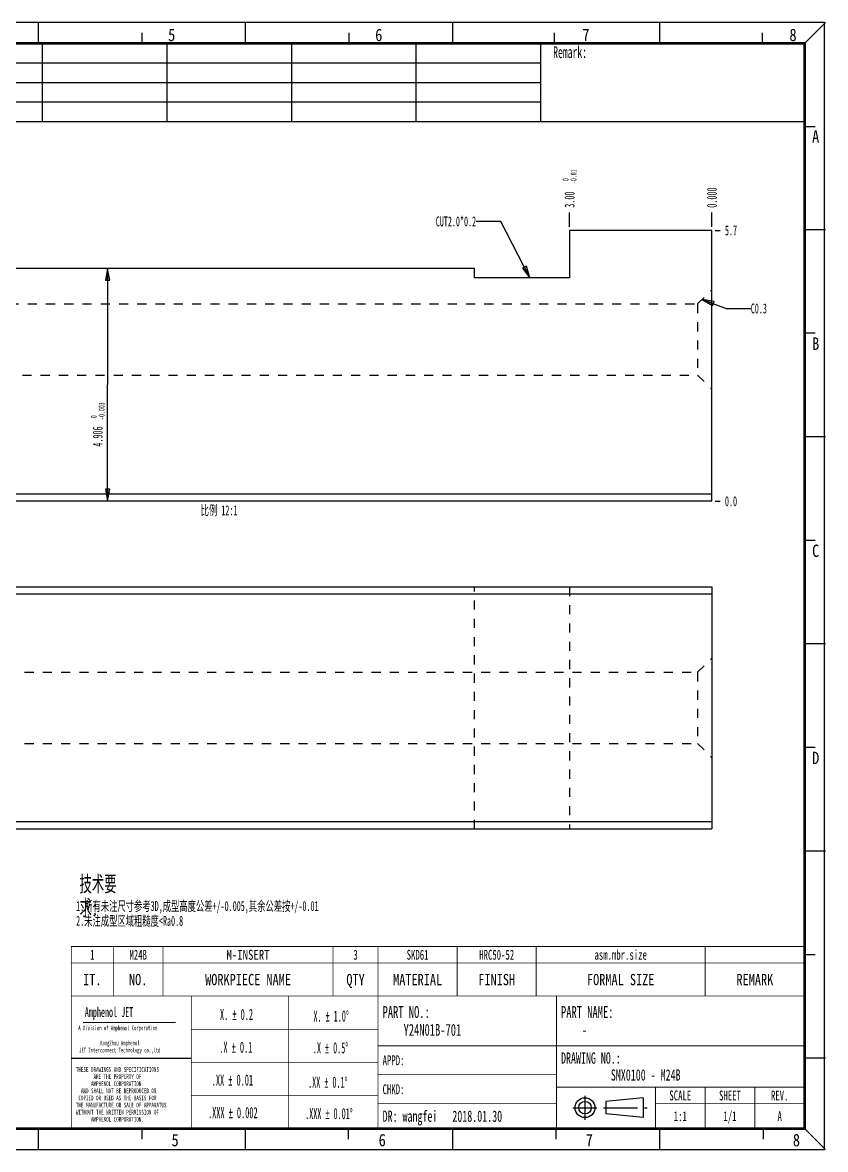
# Model space of a CAD drawing. Header units: millimetres. Extents: x 1 to 34.6, y 0.7 to 24.4.
# Drawn here: x 17.71 to 34.63, y 0.67 to 24.42 of the extents above; entities that cross this region are included whole.
import ezdxf
from ezdxf.enums import TextEntityAlignment as Align

# ---------------------------------------------------------------- set-up
doc = ezdxf.new("R2010")
doc.units = ezdxf.units.MM
doc.header["$LTSCALE"] = 1.925
doc.linetypes.add('CENTER', pattern=[0.6, 0.375, -0.075, 0.075, -0.075])
doc.linetypes.add('HIDDEN', pattern=[0.2, 0.1, -0.1])
doc.layers.get('0').update_dxf_attribs({"linetype": 'CONTINUOUS'})
for name, color, linetype in [('DEFAULT_1', 7, 'CENTER'), ('DEFAULT_2', 4, 'HIDDEN'), ('DIM', 7, 'CONTINUOUS'), ('NOTE', 7, 'CONTINUOUS')]:
    doc.layers.add(name, color=color, linetype=linetype)
doc.styles.get("Standard").update_dxf_attribs({"font": 'txt', "width": 0.6})
doc.styles.add('TEXTSTYLE_11', font='txt', dxfattribs={"width": 0.6})
doc.styles.add('TEXTSTYLE_12', font='txt', dxfattribs={"width": 0.6})
doc.styles.add('TEXTSTYLE_3', font='txt', dxfattribs={"width": 0.65})
doc.styles.add('TEXTSTYLE_4', font='txt', dxfattribs={"width": 0.8})
doc.styles.add('TEXTSTYLE_5', font='txt', dxfattribs={"width": 0.85})
doc.styles.add('TEXTSTYLE_6', font='txt', dxfattribs={"width": 0.5})
doc.styles.add('TEXTSTYLE_8', font='txt', dxfattribs={"width": 0.45})
doc.dimstyles.new('DIMSTYLE_1', dxfattribs={"dimtxt": 0.208333, "dimasz": 0.25, "dimexe": 1.75, "dimexo": 0.875, "dimtad": 1, "dimdec": 3, "dimzin": 0, "dimdsep": 46, "dimtxsty": 'STANDARD', "dimblk": 'CLOSED', "dimblk1": 'CLOSED', "dimblk2": 'CLOSED', "dimcen": 0.09, "dimadec": 0, "dimazin": 0, "dimtol": 1, "dimtm": 0.003, "dimtfac": 0.6, "dimtdec": 3, "dimtofl": 0, "dimtmove": 0, "dimatfit": 3, "dimldrblk": 'CLOSED', "dimfxl": 1, "dimtolj": 1, "dimtzin": 0, "dimarcsym": 0})
doc.dimstyles.new('DIMSTYLE_14', dxfattribs={"dimtxt": 0.208333, "dimasz": 0.25, "dimexe": 1.75, "dimexo": 0.875, "dimtad": 0, "dimtih": 1, "dimtoh": 1, "dimdec": 3, "dimzin": 0, "dimdsep": 46, "dimtxsty": 'STANDARD', "dimblk": 'CLOSED', "dimblk1": 'CLOSED', "dimblk2": 'CLOSED', "dimcen": 0.09, "dimadec": 0, "dimazin": 0, "dimtol": 1, "dimtp": 0.005, "dimtfac": 0.6, "dimtdec": 3, "dimtofl": 0, "dimtmove": 0, "dimatfit": 3, "dimldrblk": 'CLOSED', "dimfxl": 1, "dimtolj": 1, "dimtzin": 0, "dimarcsym": 0})
doc.dimstyles.new('DIMSTYLE_2', dxfattribs={"dimtxt": 0.208333, "dimasz": 0.25, "dimexe": 1.75, "dimexo": 0.875, "dimtad": 0, "dimtih": 1, "dimtoh": 1, "dimdec": 1, "dimzin": 0, "dimdsep": 46, "dimtxsty": 'STANDARD', "dimblk": 'CLOSED', "dimblk1": 'CLOSED', "dimblk2": 'CLOSED', "dimcen": 0.09, "dimadec": 0, "dimazin": 0, "dimtp": 0.1, "dimtm": 0.1, "dimtfac": 1, "dimtdec": 1, "dimtofl": 0, "dimtmove": 0, "dimatfit": 3, "dimldrblk": 'CLOSED', "dimfxl": 1, "dimtolj": 1, "dimtzin": 0, "dimarcsym": 0})
doc.dimstyles.new('DIMSTYLE_3', dxfattribs={"dimtxt": 0.208333, "dimasz": 0.25, "dimexe": 1.75, "dimexo": 0.875, "dimtad": 0, "dimtih": 1, "dimtoh": 1, "dimzin": 0, "dimdsep": 46, "dimtxsty": 'STANDARD', "dimblk": 'CLOSED', "dimblk1": 'CLOSED', "dimblk2": 'CLOSED', "dimcen": 0.09, "dimadec": 0, "dimazin": 0, "dimtol": 1, "dimtm": 0.01, "dimtfac": 0.6, "dimtofl": 0, "dimtmove": 0, "dimatfit": 3, "dimldrblk": 'CLOSED', "dimfxl": 1, "dimtolj": 1, "dimtzin": 0, "dimarcsym": 0})
doc.dimstyles.new('DIMSTYLE_4', dxfattribs={"dimtxt": 0.208333, "dimasz": 0.25, "dimexe": 1.75, "dimexo": 0.875, "dimtad": 0, "dimtih": 1, "dimtoh": 1, "dimdec": 3, "dimzin": 0, "dimdsep": 46, "dimtxsty": 'STANDARD', "dimblk": 'CLOSED', "dimblk1": 'CLOSED', "dimblk2": 'CLOSED', "dimcen": 0.09, "dimadec": 0, "dimazin": 0, "dimtp": 0.1, "dimtm": 0.1, "dimtfac": 1, "dimtdec": 3, "dimtofl": 0, "dimtmove": 0, "dimatfit": 3, "dimldrblk": 'CLOSED', "dimfxl": 1, "dimtolj": 1, "dimtzin": 0, "dimarcsym": 0})
doc.dimstyles.get("Standard").update_dxf_attribs({"dimtxt": 0.208333, "dimasz": 0.25, "dimexe": 1.75, "dimexo": 0.875, "dimtad": 1, "dimdec": 3, "dimzin": 0, "dimdsep": 46, "dimtxsty": 'STANDARD', "dimblk": 'CLOSED', "dimblk1": 'CLOSED', "dimblk2": 'CLOSED', "dimcen": 0.09, "dimadec": 0, "dimazin": 0, "dimtol": 1, "dimtp": 0.001, "dimtm": 0.001, "dimtfac": 1, "dimtdec": 3, "dimtofl": 0, "dimtmove": 0, "dimatfit": 3, "dimldrblk": 'CLOSED', "dimfxl": 1, "dimtolj": 1, "dimtzin": 0, "dimarcsym": 0})

# ---------------------------------------------------------------- blocks, each defined once
blk = doc.blocks.new('_CLOSED')
at = {"color": 0, "linetype": 'ByBlock'}
for p, q in [((0, 0), (-1, 0.183)), ((-1, 0.183), (-1, -0.183)), ((-1, -0.183), (0, 0)), ((-1, 0), (0, 0))]:
    blk.add_line(p, q, dxfattribs=at)
blk = doc.blocks.new('*D3')
at = {"layer": 'DIM', "color": 2, "linetype": 'Continuous'}
for p in [(19.499, 19.24), (19.499, 14.334)]:
    blk.add_line(p, (19.499, 16.787), dxfattribs=at)
at = {"layer": 'DIM', "color": 2, "linetype": 'Continuous', "xscale": 0.25, "yscale": 0.25, "zscale": 0.25}
for p, rotation in [((19.499, 19.24), 90), ((19.499, 14.334), 270)]:
    blk.add_blockref('_CLOSED', p, dxfattribs=dict(at, rotation=rotation))
at = {"layer": 'DIM', "color": 2, "linetype": 'Continuous', "width": 0.6}
for s, height, p in [('-0.003', 0.125, (19.437, 16.233)), (' 0', 0.125, (19.27, 16.083)), ('4.906', 0.2083, (19.395, 15.696))]:
    blk.add_text(s, height=height, rotation=90, dxfattribs=at).set_placement(p, align=Align.CENTER)
blk = doc.blocks.new('*D4')
at = {"layer": 'DIM', "color": 2, "linetype": 'Continuous'}
blk.add_line((32.312, 20.04), (32.411, 20.04), dxfattribs=at)
at = {"layer": 'DIM', "color": 2, "linetype": 'Continuous', "insert": (32.515, 20.144), "char_height": 0.2083, "width": 0.375, "attachment_point": 1, "line_spacing_factor": 0.9}
blk.add_mtext('5.7', dxfattribs=at)
blk = doc.blocks.new('*D5')
at = {"layer": 'DIM', "color": 2, "linetype": 'Continuous'}
blk.add_line((32.312, 14.334), (32.411, 14.334), dxfattribs=at)
at = {"layer": 'DIM', "color": 2, "linetype": 'Continuous', "insert": (32.515, 14.438), "char_height": 0.2083, "width": 0.375, "attachment_point": 1, "line_spacing_factor": 0.9}
blk.add_mtext('0.0', dxfattribs=at)
blk = doc.blocks.new('*D6')
at = {"layer": 'DIM', "color": 2, "linetype": 'Continuous'}
blk.add_line((29.239, 20.113), (29.239, 20.415), dxfattribs=at)
at = {"layer": 'DIM', "color": 2, "linetype": 'Continuous', "width": 0.6}
for s, height, p in [('-0.01', 0.125, (29.385, 21.019)), (' 0', 0.125, (29.218, 21.019)), ('3.00', 0.2083, (29.343, 20.519))]:
    blk.add_text(s, height=height, rotation=90, dxfattribs=at).set_placement(p)
blk = doc.blocks.new('*D7')
at = {"layer": 'DIM', "color": 2, "linetype": 'Continuous'}
blk.add_line((32.239, 20.113), (32.239, 20.415), dxfattribs=at)
at = {"layer": 'DIM', "color": 2, "linetype": 'Continuous', "insert": (32.135, 20.519), "char_height": 0.2083, "width": 0.625, "attachment_point": 1, "rotation": 90, "line_spacing_factor": 0.9}
blk.add_mtext('0.000', dxfattribs=at)
blk = doc.blocks.new('*D24')
at = {"layer": 'DIM', "color": 2, "linetype": 'Continuous'}
blk.add_line((12.239, 19.313), (12.239, 19.834), dxfattribs=at)
at = {"layer": 'DIM', "color": 2, "linetype": 'Continuous', "width": 0.6}
for s, height, p in [('+0.005', 0.125, (12.218, 20.688)), (' 0', 0.125, (12.385, 20.688)), ('20.000', 0.2083, (12.343, 19.938))]:
    blk.add_text(s, height=height, rotation=90, dxfattribs=at).set_placement(p)
blk = doc.blocks.new('*T25')
at = {"color": 0, "linetype": 'ByBlock', "lineweight": -2}
for p, q in [((0, 0), (32.748, 0)), ((0, 0), (0, -1.647)), ((1.767, 0), (1.767, -1.647)), ((4.394, 0), (4.394, -1.647)), ((6.161, 0), (6.161, -1.647)), ((8.788, 0), (8.788, -1.647)), ((11.416, 0), (11.416, -1.647)), ((14.043, 0), (14.043, -1.647)), ((16.671, 0), (16.671, -1.647)), ((19.298, 0), (19.298, -1.647)), ((21.926, 0), (21.926, -1.647)), ((24.553, 0), (24.553, -1.647)), ((27.181, 0), (27.181, -1.647)), ((32.748, 0), (32.748, -1.647)), ((0, -0.412), (27.181, -0.412)), ((0, -0.823), (27.181, -0.823)), ((0, -1.235), (27.181, -1.235)), ((0, -1.647), (32.748, -1.647))]:
    blk.add_line(p, q, dxfattribs=at)
at = {"color": 0, "linetype": 'Continuous', "char_height": 0.1875, "width": 1.64667, "attachment_point": 5, "line_spacing_factor": 0.9}
for s, insert in [('Order Date: ', (0.883, -0.206)), ('Procedure:', (5.278, -0.206))]:
    blk.add_mtext(s, dxfattribs=dict(at, insert=insert))
at = {"color": 0, "linetype": 'Continuous'}
for s, insert, char_height, width, attachment_point in [('  Remark:   ', (27.241, -0.06), 0.25, 5.44667, 1), ('Finish Date:', (0.883, -0.618), 0.1875, 1.64667, 5), ('Future hour:', (5.278, -0.618), 0.1875, 1.64667, 5), ('Machining Code:', (0.883, -1.029), 0.16667, 1.64667, 5), ('Actual hour:', (5.278, -1.029), 0.1875, 1.64667, 5), ('QTY:', (0.883, -1.441), 0.1875, 1.64667, 5), ('Procedure Date:', (5.278, -1.441), 0.16667, 1.64667, 5)]:
    blk.add_mtext(s, dxfattribs=dict(at, insert=insert, char_height=char_height, width=width, attachment_point=attachment_point))
blk = doc.blocks.new('*T26')
at = {"color": 2, "linetype": 'Continuous', "const_width": 0.0167}
for points in [[(15.463, 3.838), (-0.008, 3.838)], [(0, 0), (0, 3.838)], [(0.882, 2.793), (0.882, 3.838)], [(1.932, 2.793), (1.932, 3.838)], [(5.515, 2.793), (5.515, 3.838)], [(6.465, 0), (6.465, 3.838)], [(8.132, 2.793), (8.132, 3.838)], [(9.798, 2.793), (9.798, 3.838)], [(13.36, 2.793), (13.36, 3.838)], [(15.455, 0), (15.455, 3.838)], [(15.455, 3.489), (0, 3.489)], [(15.455, 2.793), (0, 2.793)], [(2.53, 0), (2.53, 2.793)], [(4.574, 0), (4.574, 2.793)], [(10.227, 0), (10.227, 2.793)], [(6.465, 2.093), (2.53, 2.093)], [(15.455, 1.746), (6.465, 1.746)], [(6.465, 1.399), (2.53, 1.399)], [(10.227, 1.135), (6.465, 1.135)], [(15.455, 0.873), (10.227, 0.873)], [(12.312, 0), (12.312, 0.873)], [(13.36, 0), (13.36, 0.873)], [(14.407, 0), (14.407, 0.873)], [(6.465, 0.7), (2.53, 0.7)], [(10.227, 0.524), (6.465, 0.524)], [(15.455, 0.524), (12.312, 0.524)], [(15.463, 0), (-0.008, 0)]]:
    blk.add_lwpolyline(points, dxfattribs=at)
at = {"layer": 'NOTE', "color": 2, "linetype": 'Continuous', "line_spacing_factor": 0.9}
for s, insert, char_height, width, attachment_point, style in [('1', (0.441, 3.768), 0.208, 0.27083, 2, 'TEXTSTYLE_3'), ('M24B', (1.407, 3.768), 0.2083, 1.08333, 2, 'TEXTSTYLE_3'), ('M-INSERT', (3.723, 3.768), 0.2083, 2.66667, 2, 'TEXTSTYLE_4'), ('3', (5.99, 3.768), 0.208, 0.27083, 2, 'TEXTSTYLE_3'), ('SKD61', (7.298, 3.768), 0.2083, 1.35417, 2, 'TEXTSTYLE_3'), ('HRC50-52', (8.965, 3.768), 0.2083, 2.16667, 2, 'TEXTSTYLE_3'), ('asm.mbr.size', (11.579, 3.768), 0.20833, 3.25, 2, 'TEXTSTYLE_3'), ('IT.', (0.441, 3.26), 0.2375, 1.14, 2, 'TEXTSTYLE_4'), ('NO.', (1.407, 3.26), 0.2375, 1.14, 2, 'TEXTSTYLE_4'), ('WORKPIECE NAME', (3.723, 3.26), 0.2375, 5.32, 2, 'TEXTSTYLE_4'), ('QTY', (5.99, 3.26), 0.2375, 1.14, 2, 'TEXTSTYLE_4'), ('MATERIAL', (7.298, 3.26), 0.2375, 3.04, 2, 'TEXTSTYLE_4'), ('FINISH', (8.965, 3.26), 0.2375, 2.28, 2, 'TEXTSTYLE_4'), ('FORMAL SIZE', (11.579, 3.26), 0.2375, 4.18, 2, 'TEXTSTYLE_4'), ('REMARK', (14.407, 3.26), 0.2375, 2.28, 2, 'TEXTSTYLE_4'), ('PART NO.:\\P    Y24N01B-701 ', (6.56, 2.582), 0.25, 5.2, 1, 'TEXTSTYLE_3'), ('PART NAME:  \\P    -', (10.321, 2.582), 0.25, 3.9, 1, 'TEXTSTYLE_3'), ('APPD:  ', (6.56, 1.545), 0.2083, 1.89583, 1, 'TEXTSTYLE_3'), ('DRAWING NO.:   \\P          SMX0100 - M24B', (10.321, 1.606), 0.2375, 7.41, 1, 'TEXTSTYLE_3'), (' \\P \\P \\P \\P \\P \\P \\P \\P \\PTHESE DRAWINGS AND SPECIFICATIONS\\P       ARE THE PROPERTY OF\\P      AMPHENOL CORPORATION\\P  AND SHALL NOT BE REPRODUCED OR\\P COPIED OR USED AS THE BASIS FOR\\PTHE MANUFACTURE OR SALE OF APPARATUS\\PWITHOUT THE WRITTEN PERMISSION OF\\P      AMPHENOL CORPORATION. ', (0.095, 2.647), 0.1, 4.68, 1, 'TEXTSTYLE_3'), ('CHKD:', (6.56, 0.934), 0.2083, 1.35417, 1, 'TEXTSTYLE_3'), ('SCALE', (12.836, 0.803), 0.2083, 1.35417, 2, 'TEXTSTYLE_3'), ('SHEET', (13.883, 0.803), 0.2083, 1.35417, 2, 'TEXTSTYLE_3'), ('REV.', (14.931, 0.803), 0.2083, 1.08333, 2, 'TEXTSTYLE_3'), ('DR: wangfei   2018.01.30', (6.56, 0.381), 0.2375, 7.41, 1, 'TEXTSTYLE_3'), ('1:1', (12.836, 0.366), 0.2083, 0.8125, 2, 'TEXTSTYLE_3'), ('1/1', (13.883, 0.366), 0.2083, 0.8125, 2, 'TEXTSTYLE_3'), ('A', (14.931, 0.366), 0.208, 0.27083, 2, 'TEXTSTYLE_3')]:
    blk.add_mtext(s, dxfattribs=dict(at, insert=insert, char_height=char_height, width=width, attachment_point=attachment_point, style=style))

msp = doc.modelspace()

# ---------------------------------------------------------------- linework, layer by layer
at = {"color": 7, "linetype": 'Continuous'}
for p, q in [((34.612, 24.4213), (1.018, 24.4213)), ((18.0439, 23.9849), (18.0439, 24.4215)), ((22.4097, 23.9849), (22.4097, 24.4215)), ((26.7755, 23.9849), (26.7755, 24.4215)), ((31.1413, 23.9849), (31.1413, 24.4215)), ((34.1974, 23.9849), (34.6339, 24.4215)), ((34.612, 0.6714), (34.612, 24.4213)), ((20.2268, 23.9849), (20.2268, 24.2032)), ((24.5926, 23.9849), (24.5926, 24.2032)), ((28.9249, 23.9849), (28.9249, 24.2032)), ((33.3056, 23.9849), (33.3056, 24.2032)), ((34.4156, 22.2217), (34.1974, 22.2217)), ((32.2387, 20.0402), (29.2387, 20.0402)), ((29.2387, 20.0402), (29.2387, 19.0402)), ((32.2387, 14.334), (32.2387, 20.0402)), ((34.6339, 20.0557), (34.1974, 20.0557)), ((27.2387, 19.2402), (12.2391, 19.2402)), ((27.2387, 19.0402), (27.2387, 19.2402)), ((29.2387, 19.0402), (27.2387, 19.0402)), ((34.4156, 17.8726), (34.1974, 17.8726)), ((34.6339, 15.6899), (34.1974, 15.6899)), ((32.2387, 14.484), (12.5396, 14.4842)), ((32.2387, 14.334), (12.5796, 14.334)), ((34.4156, 13.507), (34.1974, 13.507)), ((12.2391, 12.5281), (32.2387, 12.5281)), ((12.5796, 12.3781), (32.2387, 12.3781)), ((32.2387, 12.5281), (32.2387, 7.4281)), ((34.6339, 11.3241), (34.1974, 11.3241)), ((34.4156, 9.1412), (34.1974, 9.1412)), ((12.2391, 7.4281), (32.2387, 7.4281)), ((32.2387, 7.5781), (12.5796, 7.5781)), ((34.6339, 6.9583), (34.1974, 6.9583)), ((34.4156, 4.7754), (34.1974, 4.7754)), ((18.9891, 3.3495), (20.9323, 3.3513)), ((18.7388, 2.5969), (21.2708, 2.5969)), ((34.6339, 2.5925), (34.1974, 2.5925)), ((18.0439, 0.6716), (18.0439, 1.1082)), ((20.2268, 0.8899), (20.2268, 1.1082)), ((22.4097, 0.6716), (22.4097, 1.1082)), ((24.5785, 0.8899), (24.5785, 1.1082)), ((26.7755, 0.6716), (26.7755, 1.1082)), ((28.9584, 0.8896), (28.9584, 1.1079)), ((31.1413, 0.6716), (31.1413, 1.1082)), ((33.3242, 0.8899), (33.3242, 1.1082)), ((34.1974, 1.1082), (34.6339, 0.6716)), ((1.018, 0.6714), (34.612, 0.6714))]:
    msp.add_line(p, q, dxfattribs=at)
at = {"color": 1, "linetype": 'Continuous'}
for p, q in [((30.7904, 1.7609), (30.0045, 1.6823)), ((30.0045, 1.6823), (30.0045, 1.4203)), ((30.7904, 1.7609), (30.7904, 1.3417)), ((30.7904, 1.3417), (30.0045, 1.4203))]:
    msp.add_line(p, q, dxfattribs=at)
at = {"color": 7, "linetype": 'Continuous', "const_width": 0.0583}
for points in [[(34.1974, 23.9849), (1.4539, 23.9849)], [(34.1974, 1.1082), (34.1974, 23.9849)], [(1.4539, 1.1082), (34.1974, 1.1082)]]:
    msp.add_lwpolyline(points, dxfattribs=at)
at = {"color": 1, "linetype": 'Continuous'}
for radius in [0.2096, 0.131]:
    msp.add_circle((29.5642, 1.5513), radius, dxfattribs=at)
at = {"layer": 'DEFAULT_1', "color": 6, "linetype": 'CENTER'}
for p, q in [((29.5642, 1.8038), (29.5642, 1.2988)), ((29.3116, 1.5513), (29.8167, 1.5513)), ((29.9516, 1.5513), (30.8733, 1.5513))]:
    msp.add_line(p, q, dxfattribs=at)
at = {"layer": 'DEFAULT_2', "color": 4, "linetype": 'HIDDEN'}
for p, q in [((31.9387, 18.4902), (32.2387, 18.7902)), ((13.9671, 18.4902), (31.9387, 18.4902)), ((31.9387, 18.4902), (31.9387, 16.9902)), ((14.2391, 16.9902), (31.9387, 16.9902)), ((31.9387, 16.9902), (32.2387, 16.6902)), ((27.2387, 7.4281), (27.2387, 12.5281)), ((29.2387, 12.5281), (29.2387, 7.4281)), ((31.9387, 10.7281), (32.2387, 11.0281)), ((13.9006, 10.7281), (31.9387, 10.7281)), ((31.9387, 10.7281), (31.9387, 9.2281)), ((13.9008, 9.2281), (31.9387, 9.2281)), ((31.9387, 9.2281), (32.2387, 8.9281))]:
    msp.add_line(p, q, dxfattribs=at)

# ---------------------------------------------------------------- block references
for name, p in [('*T25', (1.4485, 23.983)), ('*T26', (18.7382, 1.1106))]:
    msp.add_blockref(name, p)

# ---------------------------------------------------------------- texts
at = {"color": 7, "linetype": 'Continuous', "char_height": 0.2619, "width": 0.222655, "line_spacing_factor": 0.9, "style": 'TEXTSTYLE_5'}
for s, insert, attachment_point in [('5', (20.8525, 24.2922), 2), ('6', (25.2183, 24.2922), 2), ('7', (29.5841, 24.2922), 2), ('8', (33.9499, 24.2922), 2), ('A', (34.5034, 22.1513), 3), ('B', (34.5034, 17.7855), 3), ('C', (34.5034, 13.4197), 3), ('D', (34.5034, 9.0539), 3), ('5', (20.9244, 1.0005), 2), ('6', (25.2902, 1.0005), 2), ('7', (29.656, 1.0005), 2), ('8', (34.0218, 1.0005), 2)]:
    msp.add_mtext(s, dxfattribs=dict(at, insert=insert, attachment_point=attachment_point))
at = {"color": 2, "linetype": 'Continuous', "insert": (18.8378, 5.906), "char_height": 0.208333, "width": 5, "attachment_point": 1, "line_spacing_factor": 0.9}
msp.add_mtext('1.所有未注尺寸参考3D,成型高度公差+/-0.005,其余公差按+/-0.01\\P2.未注成型区域粗糙度<Ra0.8    ', dxfattribs=at)
at = {"layer": 'NOTE', "color": 2, "linetype": 'Continuous', "line_spacing_factor": 0.9}
for s, insert, char_height, width, attachment_point in [('CUT2.0*0.2', (27.2694, 20.3351), 0.20833, 1.25, 3), ('C0.3', (33.0595, 18.5004), 0.20833, 0.5, 1), ('比例 12:1', (22.2389, 14.2465), 0.20833, 0.875, 3), ('技术要求:', (18.9094, 6.4363), 0.33333, 1, 1)]:
    msp.add_mtext(s, dxfattribs=dict(at, insert=insert, char_height=char_height, width=width, attachment_point=attachment_point))
at = {"layer": 'NOTE', "color": 2, "linetype": 'Continuous', "attachment_point": 1, "line_spacing_factor": 0.9}
for s, insert, char_height, width, style in [('Amphenol JET', (19.0206, 3.671), 0.208333, 1.905979, 'TEXTSTYLE_11'), ('X. \\Fgdt;{\\Fgdt;`}\\Ftxt; 0.2', (21.8697, 3.6336), 0.233333, 1.088889, 'TEXTSTYLE_6'), ('X. \\Fgdt;{\\Fgdt;`}\\Ftxt; 1.0\\Fgdt;{\\Fgdt;~}', (23.8407, 3.5994), 0.233333, 1.162778, 'TEXTSTYLE_8'), ('A Division of Amphenol Corporation', (18.8834, 3.2832), 0.1, 2.210037, 'TEXTSTYLE_11'), ('         HangZhou Amphenol \\PJET Interconnect Technology co.,ltd', (18.9008, 2.9658), 0.1, 2.226172, 'TEXTSTYLE_12'), ('.X \\Fgdt;{\\Fgdt;`}\\Ftxt; 0.1', (21.8554, 2.9422), 0.233333, 1.088889, 'TEXTSTYLE_6'), ('.X \\Fgdt;{\\Fgdt;`}\\Ftxt; 0.5\\Fgdt;{\\Fgdt;~}', (23.8283, 2.9303), 0.233333, 1.162778, 'TEXTSTYLE_8'), ('.XX \\Fgdt;{\\Fgdt;`}\\Ftxt; 0.01', (21.6969, 2.2499), 0.233333, 1.322222, 'TEXTSTYLE_6'), ('.XX \\Fgdt;{\\Fgdt;`}\\Ftxt; 0.1\\Fgdt;{\\Fgdt;~}', (23.7272, 2.2062), 0.233333, 1.267778, 'TEXTSTYLE_8'), ('.XXX \\Fgdt;{\\Fgdt;`}\\Ftxt; 0.002', (21.6175, 1.5637), 0.233333, 1.555556, 'TEXTSTYLE_6'), ('.XXX \\Fgdt;{\\Fgdt;`}\\Ftxt; 0.01\\Fgdt;{\\Fgdt;~}', (23.6652, 1.5439), 0.233333, 1.477778, 'TEXTSTYLE_8')]:
    msp.add_mtext(s, dxfattribs=dict(at, insert=insert, char_height=char_height, width=width, style=style))

# ---------------------------------------------------------------- dimensions: what is measured, and where the dimension line sits
at = {"layer": 'DIM', "color": 2, "linetype": 'Continuous'}
for feature_location, offset, dtype, origin, dimstyle, picture, middle in [((29.2387, 20.1131), (0, 0.3014), 1, (32.2387, 20.0402), 'DIMSTYLE_3', '*D6', (29.2387, 20.9562)), ((32.2387031691, 20.113119373), (0, 0.3014066183), 1, (32.2387031691, 20.0402027064), 'DIMSTYLE_4', '*D7', (32.2387031691, 20.831192658)), ((12.2391, 19.3131), (0, 0.5209), 1, (32.2387, 19.2402), 'DIMSTYLE_14', '*D24', (12.2391, 20.5382)), ((32.3116, 20.0402), (0.0989, 0), 0, (32.2387, 14.334), 'DIMSTYLE_2', '*D4', (32.7022, 20.0402)), ((32.3116198358, 14.3339840966), (0.0989344083, 0), 0, (32.2387031691, 14.3339840966), 'DIMSTYLE_2', '*D5', (32.7022209108, 14.3339840966))]:
    dim = msp.add_ordinate_dim(feature_location=feature_location, offset=offset, dtype=dtype, origin=origin, dimstyle=dimstyle, override={"dimtad": 1, "dimtih": 0, "dimtoh": 0}, dxfattribs=at)
    dim.commit()
    dim.dimension.update_dxf_attribs({"geometry": picture, "text_midpoint": middle})
dim = msp.add_linear_dim(base=(19.4993, 19.2402), p1=(12.5796, 14.334), p2=(12.2391, 19.2402), angle=90, dimstyle='DIMSTYLE_1', dxfattribs=at)
dim.commit()
dim.dimension.update_dxf_attribs({"geometry": '*D3', "text_midpoint": (19.4993, 15.9206), "dimtype": 160})

# ---------------------------------------------------------------- leaders
at = {"layer": 'NOTE', "color": 2, "linetype": 'Continuous', "annotation_type": 0, "has_hookline": 1, "hookline_direction": 1}
for points, text_width in [([(28.4018, 19.0402), (27.7902, 20.2309), (27.2694, 20.2309)], 1.006), ([(32.0359, 18.5874), (32.5387, 18.3963), (33.0595, 18.3963)], 0.3869)]:
    msp.add_leader(points, dimstyle='STANDARD', override={"dimtad": 0}, dxfattribs=dict(at, text_width=text_width))

doc.saveas('drawing.dxf')
